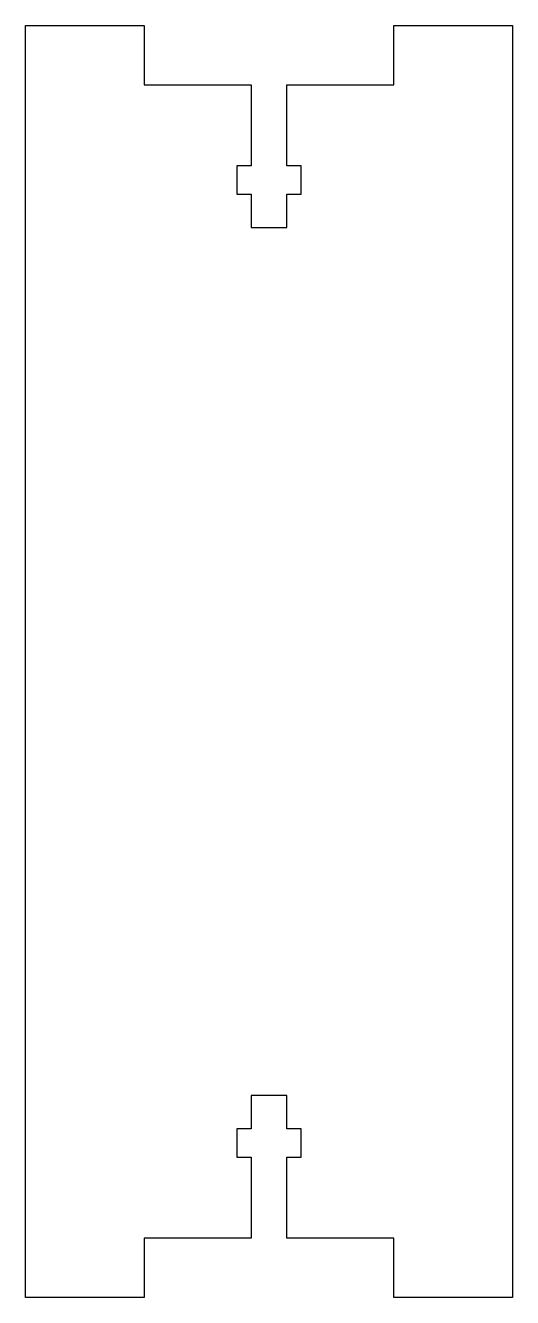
# Model space of a CAD drawing. Header units: millimetres. Extents: x 30 to 71, y -15 to 93.
import ezdxf

# ---------------------------------------------------------------- set-up
doc = ezdxf.new("R2010")
doc.units = ezdxf.units.MM
doc.layers.get('0').update_dxf_attribs({"linetype": 'CONTINUOUS'})

msp = doc.modelspace()

# ---------------------------------------------------------------- linework, layer by layer
msp.add_lwpolyline([(52, 87.5), (61, 87.5), (61, 92.5), (71, 92.5), (71, -14.5), (61, -14.5), (61, -9.5), (52, -9.5), (52, -2.7), (53.2, -2.7), (53.2, -0.3), (52, -0.3), (52, 2.5), (49, 2.5), (49, -0.3), (47.8, -0.3), (47.8, -2.7), (49, -2.7), (49, -9.5), (40, -9.5), (40, -14.5), (30, -14.5), (30, 92.5), (40, 92.5), (40, 87.5), (49, 87.5), (49, 80.7), (47.8, 80.7), (47.8, 78.3), (49, 78.3), (49, 75.5), (52, 75.5), (52, 78.3), (53.2, 78.3), (53.2, 80.7), (52, 80.7)], close=True)

doc.saveas('drawing.dxf')
